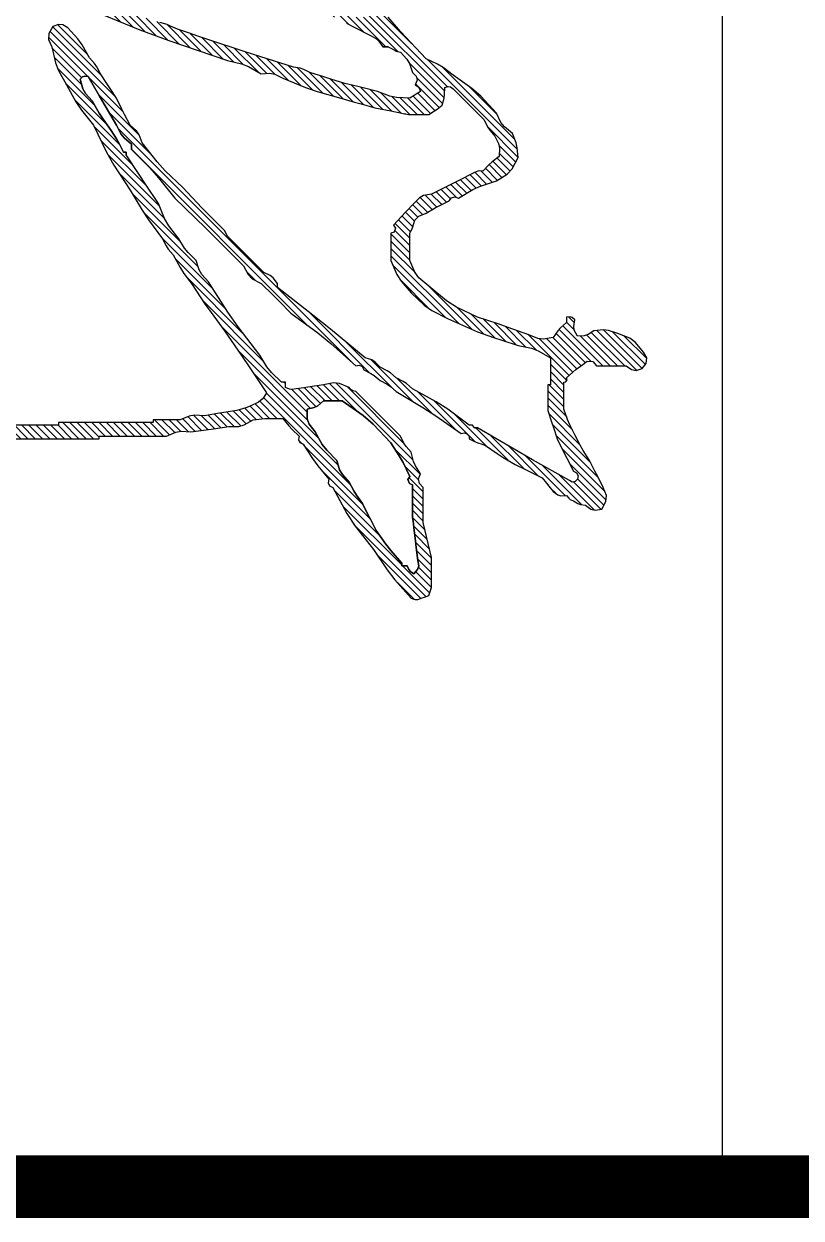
# Model space of a CAD drawing. Extents: x 447413 to 2975780, y -1432727 to 1301644.
# Drawn here: x 2635129 to 2636208, y -541910 to -540253 of the extents above; entities that cross this region are included whole.
import ezdxf

# ---------------------------------------------------------------- set-up
doc = ezdxf.new("R2010")
doc.units = 0
doc.header["$LTSCALE"] = 1000
doc.header["$MEASUREMENT"] = 0
doc.layers.add('图框', color=253, linetype='Continuous')
doc.layers.add('电子签', color=6, linetype='Continuous')

# ---------------------------------------------------------------- blocks, each defined once
blk = doc.blocks.new('A$C74A129B8')
at = {"layer": '电子签'}
h = blk.add_hatch(dxfattribs=at)
h.set_pattern_fill('ANSI31', color=256, scale=3)
h.set_pattern_definition([(45, (-85.976, -19.706), (-3.367596, 3.367596), [])])
h.paths.add_polyline_path([(1023.6, 530.6), (1021.8, 533.2), (1018.1, 537.9), (1011.7, 539.6), (1008.4, 540.1), (1001.8, 540.4), (1001, 543.4), (1001.3, 545.4), (1003.1, 547.9), (1014.6, 559.4), (1020.3, 565.2), (1031.8, 576.7), (1038.3, 579.8), (1041.4, 581.9), (1046.8, 586.7), (1053.6, 590.1), (1057.9, 591), (1065.6, 590.5), (1070.6, 584.1), (1073.4, 581), (1079.3, 575.4), (1078.9, 572.4), (1079.2, 570.7), (1080.6, 567.9), (1088.6, 551.9), (1092.6, 543.9), (1100.6, 527.9), (1101.9, 520.7), (1104, 516.8), (1109.3, 511.7), (1117.1, 503.9), (1121.1, 500.2), (1129.3, 492.9), (1132, 494.7), (1135.8, 493.4), (1136.8, 490.4), (1146.8, 490.4), (1151.8, 490.4), (1161.8, 490.4), (1174.8, 496), (1181.1, 499.9), (1191.9, 509.2), (1203.3, 521.1), (1208.2, 528.2), (1215.6, 542.9), (1220.6, 553.9), (1223.1, 559.4), (1228.1, 570.4), (1233.1, 585.4), (1235.6, 593), (1240.6, 608), (1243.1, 620.5), (1245.5, 626.8), (1251.9, 638), (1261.9, 638), (1266.9, 638), (1276.9, 638), (1276.9, 637), (1276.9, 635.5), (1286.4, 635.5), (1291.1, 635.5), (1300.6, 635.5), (1311.1, 639), (1316.4, 640.7), (1326.9, 644.2), (1338.9, 650.2), (1344.9, 653.2), (1356.9, 659.2), (1358.4, 662.2), (1361.1, 663.5), (1364.4, 663), (1366.5, 660.8), (1366.9, 658.2), (1365.6, 655.5), (1346.4, 621.3), (1336.6, 604.3), (1316.9, 570.4), (1316.9, 567.9), (1314.4, 565.9), (1314.4, 564.9), (1314.4, 562.9), (1299.4, 543), (1292.6, 532.4), (1280.6, 510.4), (1275.9, 504.9), (1273.9, 501.9), (1270.6, 495.4), (1265.9, 489.9), (1263.9, 486.9), (1260.6, 480.4), (1255.9, 475.9), (1254, 472.8), (1251.9, 466.7), (1225.6, 434.4), (1212.6, 418.1), (1186.9, 385.4), (1185.3, 385.4), (1184.6, 385.4), (1183.1, 385.4), (1178.1, 381.4), (1175.9, 378.7), (1173.1, 372.9), (1159.6, 359.4), (1152.8, 352.6), (1139.3, 339.1), (1137.3, 338.1), (1136.3, 337.6), (1134.3, 336.6), (1120.3, 322.6), (1113.3, 315.6), (1094.3, 297.9), (1079, 281.7), (1070.6, 274.1), (1053.1, 260.4), (1045.7, 257.5), (1042.1, 255), (1036.8, 249.1), (1026.8, 244.1), (1021.8, 241.6), (1011.8, 236.6), (1002.7, 230.7), (998.2, 227.7), (989.3, 221.6), (982.9, 218.3), (979.8, 216.3), (974.3, 211.6), (962.5, 204.8), (956.9, 200.7), (946.8, 191.6), (943.9, 186.9), (943.5, 183), (945.5, 177.8), (952, 174), (957.4, 173.6), (964.3, 176.6), (979, 180), (986.3, 182.8), (999.3, 190.3), (1015.1, 199), (1022.8, 204.1), (1036.8, 215.4), (1061.6, 227.4), (1073.7, 234.2), (1096.8, 249.1), (1115.4, 260.3), (1124.4, 266.3), (1141.8, 279.1), (1148.3, 282.4), (1151.4, 284.4), (1156.8, 289.1), (1168.3, 295.3), (1173.9, 298.8), (1184.3, 306.6), (1201.7, 318.1), (1210.2, 324.1), (1226.9, 336.6), (1249.8, 352.2), (1261.3, 360), (1284.4, 375.4), (1288.3, 373), (1290.2, 371.4), (1293.1, 367.9), (1296.7, 360.1), (1298.3, 356.1), (1300.6, 347.9), (1302.6, 335.9), (1303.6, 329.9), (1305.6, 317.9), (1305.1, 308.8), (1305.9, 303.8), (1309.4, 295.4), (1309.4, 285.4), (1309.4, 280.4), (1309.4, 270.4), (1310.4, 270.4), (1311.9, 270.4), (1311.9, 235.4), (1311.9, 217.9), (1311.9, 182.8), (1312.9, 182.8), (1314.4, 182.8), (1314.4, 166.8), (1314.4, 158.8), (1314.4, 142.8), (1313.4, 142.8), (1311.9, 142.8), (1311.9, 67.8), (1311.9, 15.3), (1315.5, 10.4), (1316.2, 6.1), (1314.4, 0.3), (1318.5, 0), (1320.9, 0.6), (1324.4, 2.8), (1324.4, 65.3), (1324.4, 122.8), (1325.4, 122.8), (1326.9, 122.8), (1326.9, 161.8), (1326.9, 181.3), (1326.9, 220.4), (1325.9, 220.4), (1324.4, 220.4), (1324.4, 245.4), (1324.4, 257.9), (1324.4, 282.9), (1320.8, 291.3), (1320, 296.3), (1320.6, 305.4), (1318.6, 319.4), (1317.6, 326.4), (1315.6, 340.4), (1315.5, 349.7), (1314.1, 354.8), (1309.4, 362.9), (1308.2, 373.8), (1308, 379.4), (1308.1, 390.4), (1314.9, 396.1), (1318.2, 399.1), (1324.4, 405.4), (1327.7, 404.8), (1330.4, 406.2), (1331.9, 409.2), (1345.3, 418), (1351.9, 422.8), (1364.4, 432.9), (1367.7, 432.3), (1370.4, 433.7), (1371.9, 436.7), (1396.1, 449.6), (1407.8, 457.2), (1429.4, 474.2), (1448.2, 487.1), (1457.3, 494.1), (1474.4, 509.2), (1475.3, 511.6), (1475.6, 512.9), (1475.7, 515.4), (1474.2, 519.4), (1473.4, 521.4), (1471.9, 525.4), (1464.4, 527.9), (1453.4, 527.9), (1447.9, 527.9), (1436.9, 527.9), (1423.9, 524.9), (1417.4, 523.4), (1404.4, 520.4), (1391.4, 520.4), (1384.9, 520.4), (1371.9, 520.4), (1368.3, 516.8), (1364.1, 516), (1359.4, 517.9), (1352, 513.3), (1347.8, 511.4), (1339.4, 509.2), (1334, 504.4), (1330.9, 502.3), (1324.4, 499.2), (1307.9, 482.7), (1299.6, 474.4), (1283.1, 457.9), (1282.4, 455.1), (1281.6, 453.6), (1279.4, 451.7), (1275.7, 442.8), (1275.1, 437.3), (1276.9, 427.9), (1279.1, 413.6), (1279.9, 410), (1280.6, 402.9), (1281.4, 398.9), (1281.1, 396.5), (1279.4, 392.9), (1277.4, 392.9), (1276.4, 392.9), (1274.4, 392.9), (1274.4, 391.4), (1274.4, 390.6), (1274.4, 389.1), (1265.5, 379.9), (1260.4, 375.7), (1249.4, 369.1), (1223.2, 349), (1209.7, 339.4), (1181.8, 321.6), (1175, 315.5), (1170.6, 313), (1161.8, 310.4), (1154.7, 302.9), (1150.6, 299.6), (1141.8, 294.1), (1130, 285), (1123.2, 281.1), (1109.3, 275.4), (1091.3, 263.4), (1082.3, 257.4), (1064.3, 245.4), (1061.8, 245.4), (1061.8, 242.9), (1053.6, 238.9), (1049.5, 236.6), (1041.8, 231.6), (1031.1, 224.1), (1025.6, 220.6), (1014.3, 214.1), (1007.5, 207.9), (1003.1, 205.5), (994.3, 202.9), (992.1, 205.2), (991.4, 207.2), (991.8, 210.4), (1009.8, 220.8), (1018.8, 226.1), (1036.8, 236.6), (1044.7, 240.7), (1048.5, 243.6), (1054.3, 250.4), (1056.8, 250.4), (1059.3, 250.4), (1076.3, 267.4), (1085.4, 275.5), (1104.3, 290.4), (1131.6, 318.9), (1143.3, 330.6), (1166.8, 354.1), (1175, 358.3), (1178.9, 362.2), (1183.1, 370.4), (1194.1, 381.4), (1199.6, 386.9), (1210.6, 397.9), (1229, 422.8), (1238.8, 434.8), (1259.4, 457.9), (1258.8, 461.2), (1260.1, 463.9), (1263.1, 465.4), (1266.4, 471.9), (1268.4, 474.9), (1273.1, 480.4), (1276.4, 486.9), (1278.4, 489.9), (1283.1, 495.4), (1297.9, 519.9), (1305.6, 531.9), (1321.9, 555.4), (1321.5, 558.6), (1322.2, 560.6), (1324.4, 562.9), (1325.4, 562.9), (1326.9, 562.9), (1329.4, 567.9), (1330.9, 571.9), (1331.6, 573.9), (1333.1, 577.9), (1340.6, 588.6), (1344.1, 594.2), (1350.6, 605.5), (1355.6, 615.5), (1358.1, 620.5), (1363.1, 630.5), (1368.1, 634.5), (1370.6, 636.5), (1375.6, 640.5), (1378.7, 644.7), (1379.6, 647.7), (1379.4, 653), (1381.9, 654.9), (1383.1, 656.3), (1384.4, 659.2), (1386.8, 663.3), (1387.6, 665.8), (1388.2, 670.5), (1392, 675.3), (1393, 679.4), (1391.9, 685.5), (1384.9, 689.4), (1379.3, 689.8), (1371.9, 686.7), (1361.9, 681.7), (1356.9, 679.2), (1346.9, 674.2), (1337.7, 668.3), (1332.9, 665.5), (1323.1, 660.5), (1313.9, 655.9), (1309.1, 653.9), (1299.4, 650.5), (1289.4, 650.5), (1284.4, 650.5), (1274.4, 650.5), (1274.3, 652.3), (1272.3, 653.6), (1270.6, 653), (1265.2, 658.6), (1262.7, 661.6), (1258.1, 668), (1255, 671.9), (1255.5, 677.2), (1259.4, 680.5), (1259.4, 691.5), (1259.4, 697), (1259.4, 708), (1262.9, 712.9), (1263.7, 717.2), (1261.9, 723), (1257.2, 726.7), (1252.1, 727.1), (1246.9, 724.2), (1237.8, 716.7), (1233.9, 711.4), (1229.4, 700.5), (1226.8, 691.8), (1226.2, 687), (1226.9, 678), (1230.5, 672.8), (1231.7, 669.3), (1231.9, 663), (1226.5, 660.1), (1222.9, 659.5), (1216.9, 660.5), (1214.7, 658.2), (1214, 656.1), (1214.4, 653), (1216.4, 653), (1217.4, 653), (1219.4, 653), (1224.3, 647.4), (1227.1, 644.9), (1233.1, 640.5), (1234.6, 631.5), (1234, 626.4), (1230.6, 618), (1224, 599), (1220.7, 589.5), (1214.4, 570.4), (1205.1, 551.2), (1199.2, 541.9), (1185.6, 525.4), (1178, 516.4), (1172.7, 512.5), (1161.8, 507.9), (1151.8, 507.9), (1146.8, 507.9), (1136.8, 507.9), (1134.8, 508.9), (1133.8, 509.4), (1131.8, 510.4), (1124.7, 512.6), (1121, 516.1), (1118.1, 522.9), (1113.3, 531.3), (1111.1, 535.6), (1106.8, 544.2), (1104, 546.5), (1103.1, 549.5), (1104.3, 552.9), (1096.4, 566.2), (1093.1, 573.3), (1088.1, 588), (1082.2, 598), (1077.2, 602.7), (1066.8, 608), (1057.6, 607.2), (1053, 606.2), (1044.3, 603), (1038.4, 595.4), (1034.2, 592.1), (1025.6, 588), (1010, 573.5), (1002.8, 565.3), (990.6, 547.9), (983.3, 538.8), (980.2, 533.6), (975.5, 522.9), (950.1, 499.3), (936.8, 488), (909.3, 466.7), (898.3, 455.7), (892.8, 450.2), (881.8, 439.2), (879.8, 438.2), (878.8, 437.7), (876.8, 436.7), (857.8, 417.7), (848.3, 408.2), (829.3, 389.1), (827.7, 387.8), (826.3, 387.4), (824.3, 387.9), (822.1, 385.6), (821.4, 383.5), (821.8, 380.4), (819.5, 378.2), (817.4, 377.5), (814.3, 377.9), (813.8, 385.9), (814.3, 390.2), (816.8, 397.9), (820, 417.9), (823.7, 428.1), (834.3, 445.4), (836.8, 450.4), (842.2, 463.3), (846.5, 469.6), (856.8, 479.2), (861.6, 484.9), (864.9, 487.4), (871.8, 490.4), (873.7, 497.3), (874.5, 500.8), (875.5, 507.9), (873.9, 509.2), (873.5, 511), (874.3, 512.9), (869.2, 513.5), (866.2, 512.9), (861.8, 510.4), (859.3, 507.9), (852.5, 500.1), (849.3, 496.1), (843, 487.9), (840, 486.4), (838.7, 483.7), (839.3, 480.4), (837.5, 479.1), (836.4, 478.5), (834.3, 472.9), (831.8, 472.9), (831.6, 466.2), (829.6, 462), (824.3, 457.9), (821.8, 455.4), (822.5, 453.5), (822.1, 451.7), (820.5, 450.4), (812.1, 432), (808.5, 422.4), (803, 402.9), (799.7, 395), (798.2, 391), (795.5, 382.9), (792.5, 370.9), (791, 364.9), (788, 352.9), (788.3, 350.7), (787.4, 349), (785.5, 347.9), (762, 324.4), (750.2, 312.6), (726.7, 289.1), (712.7, 276.1), (705.7, 269.6), (691.7, 256.6), (678.2, 243.1), (671.5, 236.4), (658, 222.9), (657.2, 220.1), (655.5, 217.9), (653, 215.3), (653.6, 210.9), (656.7, 209.1), (659.1, 204.5), (662.8, 202.4), (668, 202.9), (672.8, 207), (674.9, 209.7), (678, 215.4), (681, 216.9), (682.3, 219.6), (681.7, 222.9), (684, 225), (686.1, 225.7), (689.2, 225.4), (693.7, 234), (696.6, 238.1), (703, 245.4), (722, 264.4), (731.5, 273.9), (750.5, 292.9), (751.9, 294.4), (752.2, 295.9), (751.7, 297.9), (761.7, 303.9), (766.7, 306.9), (776.7, 312.9), (779.4, 309.8), (779.8, 306.5), (778, 302.9), (776, 292.9), (775, 287.9), (773, 277.9), (767.8, 247.8), (765, 232.8), (759.2, 202.9), (759.2, 190.8), (759.2, 184.8), (759.2, 172.8), (761.2, 168.8), (762.2, 166.8), (764.2, 162.8), (766.8, 160.7), (768.5, 159.8), (771.7, 159.1), (778.4, 159.8), (781.7, 160.6), (788, 162.8), (798.1, 171.7), (802.8, 176.8), (810.5, 187.8), (813.5, 189.4), (814.8, 192), (814.3, 195.3), (817.6, 197.9), (819.2, 199.5), (821.8, 202.9), (821.8, 207.9), (838.5, 236.4), (842.5, 244.4), (850.5, 260.4), (851.6, 267), (853.3, 270.6), (858, 275.4), (873.8, 310.5), (881.8, 328), (898, 362.9), (903, 372.9), (905.5, 377.9), (910.5, 387.9), (912.6, 396.6), (914.9, 401), (920.5, 407.9), (925.5, 417.9), (928, 422.9), (933, 432.9), (934, 433.9), (934.5, 434.4), (935.5, 435.4), (942.5, 449.4), (946, 456.4), (953, 470.4), (956.3, 476.3), (958.8, 479), (964.3, 482.9), (964.3, 487.9), (967.1, 493.4), (968.2, 495.3), (969.3, 499.2), (975.8, 505.1), (979.8, 507.5), (988, 510.4), (991.3, 513.7), (995, 514.6), (999.3, 512.9), (1001.3, 515.5), (1002.6, 516.6), (1005.6, 517.9), (1008, 513.9), (1009.3, 511.9), (1011.8, 507.9), (1011.1, 495.7), (1009.8, 489.4), (1005.6, 477.9), (1002.6, 465.9), (1001.1, 459.9), (998.1, 447.9), (994.1, 434.9), (992.1, 428.4), (988, 415.4), (985.2, 409.8), (984.1, 406.6), (983, 400.4), (973.2, 369.3), (968.2, 353.8), (958, 322.9), (954, 310.9), (952, 304.9), (948, 292.9), (945, 286.6), (943.7, 283.3), (941.8, 276.6), (934.4, 253.3), (929.6, 241.9), (918, 220.4), (913.7, 224.2), (911.9, 227.2), (910.5, 232.9), (908.1, 239.9), (906.8, 243.4), (904.3, 250.4), (904.3, 262.9), (904.3, 272.9), (900.8, 280.1), (900.2, 285), (901.8, 292.9), (898.6, 295.5), (895.8, 296.2), (891.8, 295.4), (891.8, 281.4), (891.8, 274.4), (891.8, 260.4), (892.8, 260.4), (894.3, 260.4), (894.3, 257.9), (894.3, 237.9), (897.7, 227.1), (899.7, 221.9), (904.3, 211.6), (908.5, 208.4), (910.5, 206.6), (914.3, 202.9), (919.4, 203.3), (921.9, 203.8), (926.8, 205.4), (948.5, 258.2), (958.5, 285), (976.8, 339.1), (979.9, 352.2), (982.5, 358.8), (989.3, 370.4), (988.7, 378.5), (989.6, 383), (993.1, 390.4), (1001.9, 411.4), (1005.6, 422.2), (1011.8, 444.2), (1015.3, 456.7), (1017, 462.9), (1020.6, 475.4), (1022.6, 485.4), (1023.6, 490.4), (1025.6, 500.4), (1026.1, 502.9), (1026.3, 504.2), (1026.8, 506.7), (1026.8, 514.2), (1026.8, 517.9), (1026.8, 525.4)])
h.paths.add_polyline_path([(936.8, 467.9), (936.8, 463.9), (936.8, 461.9), (936.8, 457.9), (929.3, 448.7), (925.9, 443.5), (920.5, 432.9), (915.5, 422.9), (913, 417.9), (908, 407.9), (900.6, 395.9), (897.3, 389.6), (891.8, 376.6), (889.3, 372.6), (886.5, 370.8), (881.8, 370.4), (881.8, 363.4), (881.8, 359.9), (881.8, 352.9), (878.8, 351.2), (877.6, 348.7), (878, 345.4), (872, 333.4), (869, 327.4), (863, 315.4), (857.5, 301.2), (854.5, 294.2), (848, 280.4), (844.5, 277.6), (843.1, 274.8), (843, 270.4), (833.5, 251.4), (828.8, 241.9), (814.3, 215.4), (804.5, 199.7), (798.2, 192.4), (784.2, 180.3), (781.2, 178.8), (779.7, 178.1), (776.7, 176.6), (774.3, 182.6), (774, 186.5), (775.5, 192.8), (777.5, 207.8), (778.5, 215.3), (780.5, 230.4), (783.5, 248.4), (785, 257.4), (788, 275.4), (790.6, 294.6), (792.6, 304.2), (798, 322.9), (799.5, 332.3), (801.1, 337), (805.5, 345.4), (808.3, 347.6), (809.5, 349.4), (810.5, 352.9), (820, 362.4), (824.8, 367.1), (834.3, 376.6), (836.3, 377.6), (837.3, 378.1), (839.3, 379.1), (849.8, 389.6), (855, 394.9), (865.5, 405.4), (878, 420.8), (885.6, 427.8), (901.8, 439.2), (911.3, 448.7), (916, 453.4), (925.5, 462.9), (927.1, 464.2), (927.6, 466), (926.8, 467.9)], flags=16)
h.paths.add_polyline_path([(1291.9, 445.4), (1305.4, 464.9), (1313.3, 474.1), (1330.6, 490.4), (1342.7, 498.2), (1349, 501.7), (1361.9, 507.9), (1364.5, 506.2), (1368.3, 507.5), (1369.4, 510.4), (1381.4, 510.4), (1387.4, 510.4), (1399.4, 510.4), (1403.4, 510.9), (1405.4, 511.2), (1409.4, 511.7), (1421.4, 513.2), (1427.4, 513.9), (1439.4, 515.4), (1444.6, 516.1), (1448, 515.1), (1451.9, 511.7), (1449.8, 508.4), (1448, 506.9), (1444.4, 505.4), (1444.4, 500.4), (1441.9, 500.4), (1430.4, 490.4), (1424.3, 485.6), (1411.9, 476.7), (1401.9, 471.7), (1396.9, 469.2), (1386.9, 464.2), (1379.2, 458.7), (1375.2, 456.2), (1366.9, 451.7), (1360.1, 445.5), (1355.7, 443), (1346.9, 440.4), (1337.5, 431.1), (1332.1, 426.9), (1320.6, 420.4), (1313.5, 414.8), (1308.4, 413), (1299.4, 412.9), (1298.1, 419.5), (1296.4, 422.9), (1291.9, 427.9)], flags=16)
for p, q in [((1246.9, 724.2), (1237.8, 716.7)), ((1252.1, 727.1), (1246.9, 724.2)), ((1257.2, 726.7), (1252.1, 727.1)), ((1261.9, 723), (1257.2, 726.7)), ((1263.7, 717.2), (1261.9, 723)), ((1233.9, 711.4), (1229.4, 700.5)), ((1237.8, 716.7), (1233.9, 711.4)), ((1259.4, 708), (1262.9, 712.9)), ((1259.4, 697), (1259.4, 708)), ((1262.9, 712.9), (1263.7, 717.2)), ((1229.4, 700.5), (1226.8, 691.8)), ((1259.4, 691.5), (1259.4, 697)), ((1226.8, 691.8), (1226.2, 687)), ((1226.2, 687), (1226.9, 678)), ((1259.4, 680.5), (1259.4, 691.5)), ((1371.9, 686.7), (1361.9, 681.7)), ((1379.3, 689.8), (1371.9, 686.7)), ((1384.9, 689.4), (1379.3, 689.8)), ((1391.9, 685.5), (1384.9, 689.4)), ((1393, 679.4), (1391.9, 685.5)), ((1226.9, 678), (1230.5, 672.8)), ((1255, 671.9), (1255.5, 677.2)), ((1255.5, 677.2), (1259.4, 680.5)), ((1346.9, 674.2), (1337.7, 668.3)), ((1356.9, 679.2), (1346.9, 674.2)), ((1361.9, 681.7), (1356.9, 679.2)), ((1388.2, 670.5), (1392, 675.3)), ((1392, 675.3), (1393, 679.4)), ((1230.5, 672.8), (1231.7, 669.3)), ((1231.7, 669.3), (1231.9, 663)), ((1258.1, 668), (1255, 671.9)), ((1262.7, 661.6), (1258.1, 668)), ((1332.9, 665.5), (1323.1, 660.5)), ((1337.7, 668.3), (1332.9, 665.5)), ((1358.4, 662.2), (1361.1, 663.5)), ((1361.1, 663.5), (1364.4, 663)), ((1384.4, 659.2), (1386.8, 663.3)), ((1386.8, 663.3), (1387.6, 665.8)), ((1387.6, 665.8), (1388.2, 670.5)), ((1214.7, 658.2), (1214, 656.1)), ((1214, 656.1), (1214.4, 653)), ((1214.4, 653), (1216.4, 653)), ((1216.9, 660.5), (1214.7, 658.2)), ((1216.4, 653), (1217.4, 653)), ((1222.9, 659.5), (1216.9, 660.5)), ((1217.4, 653), (1219.4, 653)), ((1219.4, 653), (1224.3, 647.4)), ((1226.5, 660.1), (1222.9, 659.5)), ((1231.9, 663), (1226.5, 660.1)), ((1265.2, 658.6), (1262.7, 661.6)), ((1270.6, 653), (1265.2, 658.6)), ((1272.3, 653.6), (1270.6, 653)), ((1274.3, 652.3), (1272.3, 653.6)), ((1274.4, 650.5), (1274.3, 652.3)), ((1309.1, 653.9), (1299.4, 650.5)), ((1313.9, 655.9), (1309.1, 653.9)), ((1323.1, 660.5), (1313.9, 655.9)), ((1338.9, 650.2), (1344.9, 653.2)), ((1344.9, 653.2), (1356.9, 659.2)), ((1365.6, 655.5), (1346.4, 621.3)), ((1356.9, 659.2), (1358.4, 662.2)), ((1364.4, 663), (1366.5, 660.8)), ((1366.9, 658.2), (1365.6, 655.5)), ((1366.5, 660.8), (1366.9, 658.2)), ((1379.4, 653), (1381.9, 654.9)), ((1379.6, 647.7), (1379.4, 653)), ((1381.9, 654.9), (1383.1, 656.3)), ((1383.1, 656.3), (1384.4, 659.2)), ((1224.3, 647.4), (1227.1, 644.9)), ((1227.1, 644.9), (1233.1, 640.5)), ((1284.4, 650.5), (1274.4, 650.5)), ((1289.4, 650.5), (1284.4, 650.5)), ((1299.4, 650.5), (1289.4, 650.5)), ((1316.4, 640.7), (1326.9, 644.2)), ((1326.9, 644.2), (1338.9, 650.2)), ((1375.6, 640.5), (1378.7, 644.7)), ((1378.7, 644.7), (1379.6, 647.7)), ((1233.1, 640.5), (1234.6, 631.5)), ((1234.6, 631.5), (1234, 626.4)), ((1245.5, 626.8), (1251.9, 638)), ((1251.9, 638), (1261.9, 638)), ((1261.9, 638), (1266.9, 638)), ((1266.9, 638), (1276.9, 638)), ((1276.9, 638), (1276.9, 637)), ((1276.9, 637), (1276.9, 636.5)), ((1276.9, 636.5), (1276.9, 635.5)), ((1276.9, 635.5), (1286.4, 635.5)), ((1286.4, 635.5), (1291.1, 635.5)), ((1291.1, 635.5), (1300.6, 635.5)), ((1300.6, 635.5), (1311.1, 639)), ((1311.1, 639), (1316.4, 640.7)), ((1358.1, 620.5), (1363.1, 630.5)), ((1363.1, 630.5), (1368.1, 634.5)), ((1368.1, 634.5), (1370.6, 636.5)), ((1370.6, 636.5), (1375.6, 640.5)), ((1234, 626.4), (1230.6, 618)), ((1240.6, 608), (1243.1, 620.5)), ((1243.1, 620.5), (1245.5, 626.8)), ((1346.4, 621.3), (1336.6, 604.3)), ((1355.6, 615.5), (1358.1, 620.5)), ((1066.8, 608), (1057.6, 607.2)), ((1077.2, 602.7), (1066.8, 608)), ((1230.6, 618), (1224, 599)), ((1235.6, 593), (1240.6, 608)), ((1350.6, 605.5), (1355.6, 615.5)), ((1044.3, 603), (1038.4, 595.4)), ((1053, 606.2), (1044.3, 603)), ((1057.6, 607.2), (1053, 606.2)), ((1082.2, 598), (1077.2, 602.7)), ((1088.1, 588), (1082.2, 598)), ((1224, 599), (1220.7, 589.5)), ((1336.6, 604.3), (1316.9, 570.4)), ((1344.1, 594.2), (1350.6, 605.5)), ((1025.6, 588), (1010, 573.5)), ((1034.2, 592.1), (1025.6, 588)), ((1038.4, 595.4), (1034.2, 592.1)), ((1041.4, 581.9), (1046.8, 586.7)), ((1046.8, 586.7), (1053.6, 590.1)), ((1053.6, 590.1), (1057.9, 591)), ((1057.9, 591), (1065.6, 590.5)), ((1065.6, 590.5), (1070.6, 584.1)), ((1093.1, 573.3), (1088.1, 588)), ((1220.7, 589.5), (1214.4, 570.4)), ((1233.1, 585.4), (1235.6, 593)), ((1333.1, 577.9), (1340.6, 588.6)), ((1340.6, 588.6), (1344.1, 594.2)), ((1020.3, 565.2), (1031.8, 576.7)), ((1031.8, 576.7), (1038.3, 579.8)), ((1038.3, 579.8), (1041.4, 581.9)), ((1070.6, 584.1), (1073.4, 581)), ((1073.4, 581), (1079.3, 575.4)), ((1079.3, 575.4), (1078.9, 572.4)), ((1228.1, 570.4), (1233.1, 585.4)), ((1331.6, 573.9), (1333.1, 577.9)), ((1002.8, 565.3), (990.6, 547.9)), ((1010, 573.5), (1002.8, 565.3)), ((1014.6, 559.4), (1020.3, 565.2)), ((1078.9, 572.4), (1079.2, 570.7)), ((1079.2, 570.7), (1080.6, 567.9)), ((1080.6, 567.9), (1088.6, 551.9)), ((1096.4, 566.2), (1093.1, 573.3)), ((1104.3, 552.9), (1096.4, 566.2)), ((1214.4, 570.4), (1205.1, 551.2)), ((1223.1, 559.4), (1228.1, 570.4)), ((1316.9, 567.9), (1314.4, 565.9)), ((1314.4, 565.9), (1314.4, 564.9)), ((1314.4, 564.9), (1314.4, 562.9)), ((1316.9, 570.4), (1316.9, 567.9)), ((1316.9, 567.9), (1316.9, 570.4)), ((1316.9, 570.4), (1316.9, 567.9)), ((1326.9, 562.9), (1329.4, 567.9)), ((1329.4, 567.9), (1330.9, 571.9)), ((1330.9, 571.9), (1331.6, 573.9)), ((1003.1, 547.9), (1014.6, 559.4)), ((1103.1, 549.5), (1104.3, 552.9)), ((1215.6, 542.9), (1220.6, 553.9)), ((1220.6, 553.9), (1223.1, 559.4)), ((1314.4, 562.9), (1299.4, 543)), ((1305.6, 531.9), (1321.9, 555.4)), ((1321.5, 558.6), (1322.2, 560.6)), ((1321.9, 555.4), (1321.5, 558.6)), ((1322.2, 560.6), (1324.4, 562.9)), ((1324.4, 562.9), (1325.4, 562.9)), ((1325.4, 562.9), (1325.9, 562.9)), ((1325.9, 562.9), (1326.9, 562.9)), ((990.6, 547.9), (983.3, 538.8)), ((1001, 543.4), (1001.3, 545.4)), ((1001.8, 540.4), (1001, 543.4)), ((1001.3, 545.4), (1003.1, 547.9)), ((1088.6, 551.9), (1092.6, 543.9)), ((1092.6, 543.9), (1100.6, 527.9)), ((1104, 546.5), (1103.1, 549.5)), ((1106.8, 544.2), (1104, 546.5)), ((1111.1, 535.6), (1106.8, 544.2)), ((1199.2, 541.9), (1185.6, 525.4)), ((1205.1, 551.2), (1199.2, 541.9)), ((1208.2, 528.2), (1215.6, 542.9)), ((1299.4, 543), (1292.6, 532.4)), ((980.2, 533.6), (975.5, 522.9)), ((983.3, 538.8), (980.2, 533.6)), ((1008.4, 540.1), (1001.8, 540.4)), ((1011.7, 539.6), (1008.4, 540.1)), ((1018.1, 537.9), (1011.7, 539.6)), ((1021.8, 533.2), (1018.1, 537.9)), ((1023.6, 530.6), (1021.8, 533.2)), ((1026.8, 525.4), (1023.6, 530.6)), ((1113.3, 531.3), (1111.1, 535.6)), ((1118.1, 522.9), (1113.3, 531.3)), ((1292.6, 532.4), (1280.6, 510.4)), ((1297.9, 519.9), (1305.6, 531.9)), ((975.5, 522.9), (950.1, 499.3)), ((1026.8, 517.9), (1026.8, 525.4)), ((1100.6, 527.9), (1101.9, 520.7)), ((1101.9, 520.7), (1104, 516.8)), ((1121, 516.1), (1118.1, 522.9)), ((1185.6, 525.4), (1178, 516.4)), ((1191.9, 509.2), (1203.3, 521.1)), ((1203.3, 521.1), (1208.2, 528.2)), ((1283.1, 495.4), (1297.9, 519.9)), ((1371.9, 520.4), (1368.3, 516.8)), ((1384.9, 520.4), (1371.9, 520.4)), ((1391.4, 520.4), (1384.9, 520.4)), ((1404.4, 520.4), (1391.4, 520.4)), ((1417.4, 523.4), (1404.4, 520.4)), ((1423.9, 524.9), (1417.4, 523.4)), ((1436.9, 527.9), (1423.9, 524.9)), ((1447.9, 527.9), (1436.9, 527.9)), ((1453.4, 527.9), (1447.9, 527.9)), ((1464.4, 527.9), (1453.4, 527.9)), ((1471.9, 525.4), (1464.4, 527.9)), ((1473.4, 521.4), (1471.9, 525.4)), ((1474.2, 519.4), (1473.4, 521.4)), ((1475.7, 515.4), (1474.2, 519.4)), ((979.8, 507.5), (988, 510.4)), ((988, 510.4), (991.3, 513.7)), ((991.3, 513.7), (995, 514.6)), ((995, 514.6), (999.3, 512.9)), ((999.3, 512.9), (1001.3, 515.5)), ((1001.3, 515.5), (1002.6, 516.6)), ((1002.6, 516.6), (1005.6, 517.9)), ((1005.6, 517.9), (1008, 513.9)), ((1008, 513.9), (1009.3, 511.9)), ((1009.3, 511.9), (1011.8, 507.9)), ((1026.8, 514.2), (1026.8, 517.9)), ((1026.8, 506.7), (1026.8, 514.2)), ((1104, 516.8), (1109.3, 511.7)), ((1109.3, 511.7), (1117.1, 503.9)), ((1124.7, 512.6), (1121, 516.1)), ((1131.8, 510.4), (1124.7, 512.6)), ((1133.8, 509.4), (1131.8, 510.4)), ((1134.8, 508.9), (1133.8, 509.4)), ((1136.8, 507.9), (1134.8, 508.9)), ((1172.7, 512.5), (1161.8, 507.9)), ((1178, 516.4), (1172.7, 512.5)), ((1181.1, 499.9), (1191.9, 509.2)), ((1280.6, 510.4), (1275.9, 504.9)), ((1339.4, 509.2), (1334, 504.4)), ((1347.8, 511.4), (1339.4, 509.2)), ((1352, 513.3), (1347.8, 511.4)), ((1359.4, 517.9), (1352, 513.3)), ((1364.1, 516), (1359.4, 517.9)), ((1368.3, 516.8), (1364.1, 516)), ((1368.3, 507.5), (1369.4, 510.4)), ((1369.4, 510.4), (1368.3, 507.5)), ((1369.4, 510.4), (1381.4, 510.4)), ((1381.4, 510.4), (1369.4, 510.4)), ((1381.4, 510.4), (1387.4, 510.4)), ((1387.4, 510.4), (1381.4, 510.4)), ((1387.4, 510.4), (1399.4, 510.4)), ((1399.4, 510.4), (1387.4, 510.4)), ((1399.4, 510.4), (1403.4, 510.9)), ((1403.4, 510.9), (1399.4, 510.4)), ((1403.4, 510.9), (1405.4, 511.2)), ((1405.4, 511.2), (1403.4, 510.9)), ((1405.4, 511.2), (1409.4, 511.7)), ((1409.4, 511.7), (1405.4, 511.2)), ((1409.4, 511.7), (1421.4, 513.2)), ((1421.4, 513.2), (1409.4, 511.7)), ((1421.4, 513.2), (1427.4, 513.9)), ((1427.4, 513.9), (1421.4, 513.2)), ((1427.4, 513.9), (1439.4, 515.4)), ((1439.4, 515.4), (1427.4, 513.9)), ((1439.4, 515.4), (1444.6, 516.1)), ((1444.6, 516.1), (1439.4, 515.4)), ((1444.6, 516.1), (1448, 515.1)), ((1448, 515.1), (1444.6, 516.1)), ((1448, 515.1), (1451.9, 511.7)), ((1451.9, 511.7), (1448, 515.1)), ((1449.8, 508.4), (1448, 506.9)), ((1448, 506.9), (1449.8, 508.4)), ((1451.9, 511.7), (1449.8, 508.4)), ((1449.8, 508.4), (1451.9, 511.7)), ((1457.3, 494.1), (1474.4, 509.2)), ((1474.4, 509.2), (1475.3, 511.6)), ((1475.3, 511.6), (1475.6, 512.9)), ((1475.6, 512.9), (1475.7, 515.4)), ((950.1, 499.3), (936.8, 488)), ((968.2, 495.3), (969.3, 499.2)), ((969.3, 499.2), (975.8, 505.1)), ((975.8, 505.1), (979.8, 507.5)), ((1011.8, 507.9), (1011.1, 495.7)), ((1023.6, 490.4), (1025.6, 500.4)), ((1025.6, 500.4), (1026.1, 502.9)), ((1026.1, 502.9), (1026.3, 504.2)), ((1026.3, 504.2), (1026.8, 506.7)), ((1117.1, 503.9), (1121.1, 500.2)), ((1121.1, 500.2), (1129.3, 492.9)), ((1146.8, 507.9), (1136.8, 507.9)), ((1151.8, 507.9), (1146.8, 507.9)), ((1161.8, 507.9), (1151.8, 507.9)), ((1174.8, 496), (1181.1, 499.9)), ((1273.9, 501.9), (1270.6, 495.4)), ((1275.9, 504.9), (1273.9, 501.9)), ((1324.4, 499.2), (1307.9, 482.7)), ((1330.9, 502.3), (1324.4, 499.2)), ((1330.6, 490.4), (1342.7, 498.2)), ((1342.7, 498.2), (1330.6, 490.4)), ((1334, 504.4), (1330.9, 502.3)), ((1342.7, 498.2), (1349, 501.7)), ((1349, 501.7), (1342.7, 498.2)), ((1349, 501.7), (1361.9, 507.9)), ((1361.9, 507.9), (1349, 501.7)), ((1361.9, 507.9), (1364.5, 506.2)), ((1364.5, 506.2), (1361.9, 507.9)), ((1364.5, 506.2), (1368.3, 507.5)), ((1368.3, 507.5), (1364.5, 506.2)), ((1441.9, 500.4), (1430.4, 490.4)), ((1430.4, 490.4), (1441.9, 500.4)), ((1441.9, 500.4), (1444.4, 500.4)), ((1444.4, 500.4), (1441.9, 500.4)), ((1441.9, 500.4), (1444.4, 500.4)), ((1448, 506.9), (1444.4, 505.4)), ((1444.4, 505.4), (1448, 506.9)), ((1444.4, 505.4), (1444.4, 500.4)), ((1444.4, 500.4), (1444.4, 505.4)), ((1444.4, 505.4), (1444.4, 500.4)), ((1444.4, 500.4), (1444.4, 505.4)), ((1444.4, 505.4), (1444.4, 500.4)), ((1444.4, 500.4), (1444.4, 505.4)), ((964.3, 487.9), (967.1, 493.4)), ((964.3, 482.9), (964.3, 487.9)), ((964.3, 487.9), (964.3, 482.9)), ((964.3, 482.9), (964.3, 487.9)), ((967.1, 493.4), (968.2, 495.3)), ((1009.8, 489.4), (1005.6, 477.9)), ((1011.1, 495.7), (1009.8, 489.4)), ((1022.6, 485.4), (1023.6, 490.4)), ((1129.3, 492.9), (1132, 494.7)), ((1132, 494.7), (1135.8, 493.4)), ((1135.8, 493.4), (1136.8, 490.4)), ((1136.8, 490.4), (1146.8, 490.4)), ((1146.8, 490.4), (1151.8, 490.4)), ((1151.8, 490.4), (1161.8, 490.4)), ((1161.8, 490.4), (1174.8, 496)), ((1263.9, 486.9), (1260.6, 480.4)), ((1265.9, 489.9), (1263.9, 486.9)), ((1270.6, 495.4), (1265.9, 489.9)), ((1273.1, 480.4), (1276.4, 486.9)), ((1276.4, 486.9), (1278.4, 489.9)), ((1278.4, 489.9), (1283.1, 495.4)), ((1313.3, 474.1), (1330.6, 490.4)), ((1330.6, 490.4), (1313.3, 474.1)), ((1430.4, 490.4), (1424.3, 485.6)), ((1424.3, 485.6), (1430.4, 490.4)), ((1429.4, 474.2), (1448.2, 487.1)), ((1448.2, 487.1), (1457.3, 494.1)), ((953, 470.4), (956.3, 476.3)), ((956.3, 476.3), (958.8, 479)), ((958.8, 479), (964.3, 482.9)), ((1005.6, 477.9), (1002.6, 465.9)), ((1017, 462.9), (1020.6, 475.4)), ((1020.6, 475.4), (1022.6, 485.4)), ((1255.9, 475.9), (1254, 472.8)), ((1260.6, 480.4), (1255.9, 475.9)), ((1268.4, 474.9), (1273.1, 480.4)), ((1307.9, 482.7), (1299.6, 474.4)), ((1411.9, 476.7), (1401.9, 471.7)), ((1401.9, 471.7), (1411.9, 476.7)), ((1424.3, 485.6), (1411.9, 476.7)), ((1411.9, 476.7), (1424.3, 485.6)), ((946, 456.4), (953, 470.4)), ((1002.6, 465.9), (1001.1, 459.9)), ((1251.9, 466.7), (1225.6, 434.4)), ((1254, 472.8), (1251.9, 466.7)), ((1260.1, 463.9), (1263.1, 465.4)), ((1263.1, 465.4), (1266.4, 471.9)), ((1266.4, 471.9), (1268.4, 474.9)), ((1299.6, 474.4), (1283.1, 457.9)), ((1291.9, 445.4), (1305.4, 464.9)), ((1305.4, 464.9), (1291.9, 445.4)), ((1305.4, 464.9), (1313.3, 474.1)), ((1313.3, 474.1), (1305.4, 464.9)), ((1386.9, 464.2), (1379.2, 458.7)), ((1379.2, 458.7), (1386.9, 464.2)), ((1396.9, 469.2), (1386.9, 464.2)), ((1386.9, 464.2), (1396.9, 469.2)), ((1401.9, 471.7), (1396.9, 469.2)), ((1396.9, 469.2), (1401.9, 471.7)), ((1407.8, 457.2), (1429.4, 474.2)), ((942.5, 449.4), (946, 456.4)), ((1001.1, 459.9), (998.1, 447.9)), ((1011.8, 444.2), (1015.3, 456.7)), ((1015.3, 456.7), (1017, 462.9)), ((1238.8, 434.8), (1259.4, 457.9)), ((1258.8, 461.2), (1260.1, 463.9)), ((1259.4, 457.9), (1258.8, 461.2)), ((1281.6, 453.6), (1279.4, 451.7)), ((1282.4, 455.1), (1281.6, 453.6)), ((1283.1, 457.9), (1282.4, 455.1)), ((1375.2, 456.2), (1366.9, 451.7)), ((1366.9, 451.7), (1375.2, 456.2)), ((1379.2, 458.7), (1375.2, 456.2)), ((1375.2, 456.2), (1379.2, 458.7)), ((1396.1, 449.6), (1407.8, 457.2)), ((998.1, 447.9), (994.1, 434.9)), ((1005.6, 422.2), (1011.8, 444.2)), ((1275.7, 442.8), (1275.1, 437.3)), ((1279.4, 451.7), (1275.7, 442.8)), ((1291.9, 432.9), (1291.9, 445.4)), ((1291.9, 445.4), (1291.9, 432.9)), ((1291.9, 432.9), (1291.9, 445.4)), ((1291.9, 445.4), (1291.9, 427.9)), ((1291.9, 427.9), (1291.9, 445.4)), ((1291.9, 445.4), (1291.9, 427.9)), ((1355.7, 443), (1346.9, 440.4)), ((1346.9, 440.4), (1355.7, 443)), ((1360.1, 445.5), (1355.7, 443)), ((1355.7, 443), (1360.1, 445.5)), ((1366.9, 451.7), (1360.1, 445.5)), ((1360.1, 445.5), (1366.9, 451.7)), ((1371.9, 436.7), (1396.1, 449.6)), ((994.1, 434.9), (992.1, 428.4)), ((1225.6, 434.4), (1212.6, 418.1)), ((1229, 422.8), (1238.8, 434.8)), ((1275.1, 437.3), (1276.9, 427.9)), ((1291.9, 427.9), (1291.9, 432.9)), ((1291.9, 432.9), (1291.9, 427.9)), ((1291.9, 427.9), (1291.9, 432.9)), ((1337.5, 431.1), (1332.1, 426.9)), ((1332.1, 426.9), (1337.5, 431.1)), ((1346.9, 440.4), (1337.5, 431.1)), ((1337.5, 431.1), (1346.9, 440.4)), ((1351.9, 422.8), (1364.4, 432.9)), ((1364.4, 432.9), (1367.7, 432.3)), ((1367.7, 432.3), (1370.4, 433.7)), ((1370.4, 433.7), (1371.9, 436.7)), ((992.1, 428.4), (988, 415.4)), ((1001.9, 411.4), (1005.6, 422.2)), ((1210.6, 397.9), (1229, 422.8)), ((1276.9, 427.9), (1279.1, 413.6)), ((1296.4, 422.9), (1291.9, 427.9)), ((1291.9, 427.9), (1296.4, 422.9)), ((1298.1, 419.5), (1296.4, 422.9)), ((1296.4, 422.9), (1298.1, 419.5)), ((1320.6, 420.4), (1313.5, 414.8)), ((1313.5, 414.8), (1320.6, 420.4)), ((1332.1, 426.9), (1320.6, 420.4)), ((1320.6, 420.4), (1332.1, 426.9)), ((1345.3, 418), (1351.9, 422.8)), ((985.2, 409.8), (984.1, 406.6)), ((988, 415.4), (985.2, 409.8)), ((993.1, 390.4), (1001.9, 411.4)), ((1212.6, 418.1), (1186.9, 385.4)), ((1279.1, 413.6), (1279.9, 410)), ((1279.9, 410), (1280.6, 402.9)), ((1299.4, 412.9), (1298.1, 419.5)), ((1298.1, 419.5), (1299.4, 412.9)), ((1308.4, 413), (1299.4, 412.9)), ((1299.4, 412.9), (1308.4, 413)), ((1313.5, 414.8), (1308.4, 413)), ((1308.4, 413), (1313.5, 414.8)), ((1330.4, 406.2), (1331.9, 409.2)), ((1331.9, 409.2), (1345.3, 418)), ((983, 400.4), (973.2, 369.3)), ((984.1, 406.6), (983, 400.4)), ((1199.6, 386.9), (1210.6, 397.9)), ((1280.6, 402.9), (1281.4, 398.9)), ((1281.4, 398.9), (1281.1, 396.5)), ((1314.9, 396.1), (1318.2, 399.1)), ((1318.2, 399.1), (1324.4, 405.4)), ((1324.4, 405.4), (1327.7, 404.8)), ((1327.7, 404.8), (1330.4, 406.2)), ((989.6, 383), (993.1, 390.4)), ((1194.1, 381.4), (1199.6, 386.9)), ((1274.4, 389.1), (1265.5, 379.9)), ((1276.4, 392.9), (1274.4, 392.9)), ((1274.4, 392.9), (1274.4, 391.4)), ((1274.4, 391.4), (1274.4, 390.6)), ((1274.4, 390.6), (1274.4, 389.1)), ((1277.4, 392.9), (1276.4, 392.9)), ((1279.4, 392.9), (1277.4, 392.9)), ((1281.1, 396.5), (1279.4, 392.9)), ((1308, 379.4), (1308.1, 390.4)), ((1308.1, 390.4), (1314.9, 396.1)), ((988.7, 378.5), (989.6, 383)), ((989.3, 370.4), (988.7, 378.5)), ((1175.9, 378.7), (1173.1, 372.9)), ((1178.1, 381.4), (1175.9, 378.7)), ((1183.1, 385.4), (1178.1, 381.4)), ((1184.6, 385.4), (1183.1, 385.4)), ((1183.1, 370.4), (1194.1, 381.4)), ((1185.3, 385.4), (1184.6, 385.4)), ((1186.9, 385.4), (1185.3, 385.4)), ((1260.4, 375.7), (1249.4, 369.1)), ((1265.5, 379.9), (1260.4, 375.7)), ((1308.2, 373.8), (1308, 379.4)), ((973.2, 369.3), (968.2, 353.8)), ((982.5, 358.8), (989.3, 370.4)), ((1173.1, 372.9), (1159.6, 359.4)), ((1178.9, 362.2), (1183.1, 370.4)), ((1249.4, 369.1), (1223.2, 349)), ((1261.3, 360), (1284.4, 375.4)), ((1284.4, 375.4), (1288.3, 373)), ((1288.3, 373), (1290.2, 371.4)), ((1290.2, 371.4), (1293.1, 367.9)), ((1293.1, 367.9), (1296.7, 360.1)), ((1309.4, 362.9), (1308.2, 373.8)), ((968.2, 353.8), (958, 322.9)), ((979.9, 352.2), (982.5, 358.8)), ((1143.3, 330.6), (1166.8, 354.1)), ((1159.6, 359.4), (1152.8, 352.6)), ((1166.8, 354.1), (1175, 358.3)), ((1175, 358.3), (1178.9, 362.2)), ((1249.8, 352.2), (1261.3, 360)), ((1296.7, 360.1), (1298.3, 356.1)), ((1298.3, 356.1), (1300.6, 347.9)), ((1314.1, 354.8), (1309.4, 362.9)), ((1315.5, 349.7), (1314.1, 354.8)), ((976.8, 339.1), (979.9, 352.2)), ((1152.8, 352.6), (1139.3, 339.1)), ((1223.2, 349), (1209.7, 339.4)), ((1226.9, 336.6), (1249.8, 352.2)), ((1300.6, 347.9), (1302.6, 335.9)), ((1315.6, 340.4), (1315.5, 349.7)), ((958.5, 285), (976.8, 339.1)), ((1134.3, 336.6), (1120.3, 322.6)), ((1136.3, 337.6), (1134.3, 336.6)), ((1137.3, 338.1), (1136.3, 337.6)), ((1139.3, 339.1), (1137.3, 338.1)), ((1209.7, 339.4), (1181.8, 321.6)), ((1210.2, 324.1), (1226.9, 336.6)), ((1302.6, 335.9), (1303.6, 329.9)), ((1317.6, 326.4), (1315.6, 340.4)), ((958, 322.9), (954, 310.9)), ((1120.3, 322.6), (1113.3, 315.6)), ((1131.6, 318.9), (1143.3, 330.6)), ((1181.8, 321.6), (1175, 315.5)), ((1201.7, 318.1), (1210.2, 324.1)), ((1303.6, 329.9), (1305.6, 317.9)), ((1318.6, 319.4), (1317.6, 326.4)), ((954, 310.9), (952, 304.9)), ((1113.3, 315.6), (1094.3, 297.9)), ((1104.3, 290.4), (1131.6, 318.9)), ((1161.8, 310.4), (1154.7, 302.9)), ((1170.6, 313), (1161.8, 310.4)), ((1175, 315.5), (1170.6, 313)), ((1184.3, 306.6), (1201.7, 318.1)), ((1305.6, 317.9), (1305.1, 308.8)), ((1320.6, 305.4), (1318.6, 319.4)), ((952, 304.9), (948, 292.9)), ((1150.6, 299.6), (1141.8, 294.1)), ((1154.7, 302.9), (1150.6, 299.6)), ((1168.3, 295.3), (1173.9, 298.8)), ((1173.9, 298.8), (1184.3, 306.6)), ((1305.1, 308.8), (1305.9, 303.8)), ((1305.9, 303.8), (1309.4, 295.4)), ((1320, 296.3), (1320.6, 305.4)), ((948, 292.9), (945, 286.6)), ((1094.3, 297.9), (1079, 281.7)), ((1085.4, 275.5), (1104.3, 290.4)), ((1141.8, 294.1), (1130, 285)), ((1151.4, 284.4), (1156.8, 289.1)), ((1156.8, 289.1), (1168.3, 295.3)), ((1309.4, 295.4), (1309.4, 285.4)), ((1320.8, 291.3), (1320, 296.3)), ((1324.4, 282.9), (1320.8, 291.3)), ((943.7, 283.3), (941.8, 276.6)), ((945, 286.6), (943.7, 283.3)), ((948.5, 258.2), (958.5, 285)), ((1079, 281.7), (1070.6, 274.1)), ((1123.2, 281.1), (1109.3, 275.4)), ((1130, 285), (1123.2, 281.1)), ((1124.4, 266.3), (1141.8, 279.1)), ((1141.8, 279.1), (1148.3, 282.4)), ((1148.3, 282.4), (1151.4, 284.4)), ((1309.4, 285.4), (1309.4, 280.4)), ((1309.4, 280.4), (1309.4, 270.4)), ((1324.4, 257.9), (1324.4, 282.9)), ((1070.6, 274.1), (1053.1, 260.4)), ((1059.3, 250.4), (1076.3, 267.4)), ((1076.3, 267.4), (1085.4, 275.5)), ((1109.3, 275.4), (1091.3, 263.4)), ((1115.4, 260.3), (1124.4, 266.3)), ((1309.4, 270.4), (1310.4, 270.4)), ((1310.4, 270.4), (1310.9, 270.4)), ((1310.9, 270.4), (1311.9, 270.4)), ((1311.9, 270.4), (1311.9, 235.4)), ((926.8, 205.4), (948.5, 258.2)), ((1042.1, 255), (1036.8, 249.1)), ((1045.7, 257.5), (1042.1, 255)), ((1053.1, 260.4), (1045.7, 257.5)), ((1082.3, 257.4), (1064.3, 245.4)), ((1091.3, 263.4), (1082.3, 257.4)), ((1096.8, 249.1), (1115.4, 260.3)), ((1324.4, 245.4), (1324.4, 257.9)), ((1026.8, 244.1), (1021.8, 241.6)), ((1036.8, 249.1), (1026.8, 244.1)), ((1044.7, 240.7), (1048.5, 243.6)), ((1048.5, 243.6), (1044.7, 240.7)), ((1048.5, 243.6), (1054.3, 250.4)), ((1054.3, 250.4), (1048.5, 243.6)), ((1054.3, 250.4), (1059.3, 250.4)), ((1059.3, 250.4), (1054.3, 250.4)), ((1054.3, 250.4), (1059.3, 250.4)), ((1056.8, 250.4), (1054.3, 250.4)), ((1054.3, 250.4), (1056.8, 250.4)), ((1056.8, 250.4), (1054.3, 250.4)), ((1064.3, 245.4), (1061.8, 245.4)), ((1061.8, 245.4), (1064.3, 245.4)), ((1064.3, 245.4), (1061.8, 245.4)), ((1061.8, 245.4), (1061.8, 242.9)), ((1061.8, 242.9), (1061.8, 245.4)), ((1061.8, 245.4), (1061.8, 242.9)), ((1061.8, 242.9), (1061.8, 245.4)), ((1061.8, 245.4), (1061.8, 242.9)), ((1061.8, 242.9), (1061.8, 245.4)), ((1073.7, 234.2), (1096.8, 249.1)), ((1324.4, 220.4), (1324.4, 245.4)), ((1011.8, 236.6), (1002.7, 230.7)), ((1021.8, 241.6), (1011.8, 236.6)), ((1018.8, 226.1), (1036.8, 236.6)), ((1036.8, 236.6), (1018.8, 226.1)), ((1036.8, 236.6), (1044.7, 240.7)), ((1044.7, 240.7), (1036.8, 236.6)), ((1049.5, 236.6), (1041.8, 231.6)), ((1041.8, 231.6), (1049.5, 236.6)), ((1053.6, 238.9), (1049.5, 236.6)), ((1049.5, 236.6), (1053.6, 238.9)), ((1061.8, 242.9), (1053.6, 238.9)), ((1053.6, 238.9), (1061.8, 242.9)), ((1061.6, 227.4), (1073.7, 234.2)), ((1311.9, 235.4), (1311.9, 217.9)), ((989.3, 221.6), (982.9, 218.3)), ((998.2, 227.7), (989.3, 221.6)), ((1002.7, 230.7), (998.2, 227.7)), ((1009.8, 220.8), (1018.8, 226.1)), ((1018.8, 226.1), (1009.8, 220.8)), ((1031.1, 224.1), (1025.6, 220.6)), ((1025.6, 220.6), (1031.1, 224.1)), ((1041.8, 231.6), (1031.1, 224.1)), ((1031.1, 224.1), (1041.8, 231.6)), ((1036.8, 215.4), (1061.6, 227.4)), ((974.3, 211.6), (962.5, 204.8)), ((979.8, 216.3), (974.3, 211.6)), ((982.9, 218.3), (979.8, 216.3)), ((991.4, 207.2), (991.8, 210.4)), ((991.8, 210.4), (991.4, 207.2)), ((991.8, 210.4), (1009.8, 220.8)), ((1009.8, 220.8), (991.8, 210.4)), ((1014.3, 214.1), (1007.5, 207.9)), ((1007.5, 207.9), (1014.3, 214.1)), ((1025.6, 220.6), (1014.3, 214.1)), ((1014.3, 214.1), (1025.6, 220.6)), ((1022.8, 204.1), (1036.8, 215.4)), ((1311.9, 217.9), (1311.9, 182.8)), ((1325.4, 220.4), (1324.4, 220.4)), ((1325.9, 220.4), (1325.4, 220.4)), ((1326.9, 220.4), (1325.9, 220.4)), ((1326.9, 181.3), (1326.9, 220.4)), ((956.9, 200.7), (946.8, 191.6)), ((962.5, 204.8), (956.9, 200.7)), ((992.1, 205.2), (991.4, 207.2)), ((991.4, 207.2), (992.1, 205.2)), ((994.3, 202.9), (992.1, 205.2)), ((992.1, 205.2), (994.3, 202.9)), ((1003.1, 205.5), (994.3, 202.9)), ((994.3, 202.9), (1003.1, 205.5)), ((999.3, 190.3), (1015.1, 199)), ((1007.5, 207.9), (1003.1, 205.5)), ((1003.1, 205.5), (1007.5, 207.9)), ((1015.1, 199), (1022.8, 204.1)), ((946.8, 191.6), (943.9, 186.9)), ((986.3, 182.8), (999.3, 190.3)), ((943.9, 186.9), (943.5, 183)), ((943.5, 183), (945.5, 177.8)), ((945.5, 177.8), (952, 174)), ((964.3, 176.6), (979, 180)), ((979, 180), (986.3, 182.8)), ((1311.9, 182.8), (1312.9, 182.8)), ((1312.9, 182.8), (1313.4, 182.8)), ((1313.4, 182.8), (1314.4, 182.8)), ((1314.4, 182.8), (1314.4, 166.8)), ((1326.9, 161.8), (1326.9, 181.3)), ((952, 174), (957.4, 173.6)), ((957.4, 173.6), (964.3, 176.6)), ((1314.4, 166.8), (1314.4, 158.8)), ((1314.4, 158.8), (1314.4, 142.8)), ((1326.9, 122.8), (1326.9, 161.8))]:
    blk.add_line(p, q, dxfattribs=at)
blk = doc.blocks.new('zzzzzzzzzzzzvvvvvv')
at = {"layer": '电子签', "xscale": 1.5, "yscale": 1.5, "zscale": 1.5, "rotation": 270}
blk.add_blockref('A$C74A129B8', (2634842.8, 651855.9, 378000), dxfattribs=at)
blk = doc.blocks.new('A$C6B0021A6')
at = {"layer": '图框', "color": 153}
blk.add_line((117920, 12620, -84000), (111420, 12620, -84000), dxfattribs=at)
at = {"layer": '图框', "color": 153, "const_width": 58, "elevation": -84000}
for points in [[(111420, 83120), (117920, 83120), (117920, 1020), (111420, 1020)], [(111420, 30220), (117920, 30220), (117920, 1020), (111420, 1020)]]:
    blk.add_lwpolyline(points, close=True, dxfattribs=at)
at = {"xscale": 0.6666666666666666, "yscale": 0.6666666666666666, "zscale": 0.6666666666666666, "rotation": 90}
blk.add_blockref('zzzzzzzzzzzzvvvvvv', (550471.6, -1744738.9, -336000), dxfattribs=at)

msp = doc.modelspace()

# ---------------------------------------------------------------- block references
at = {"xscale": 1.5, "yscale": 1.5, "zscale": 1.5, "rotation": 270}
msp.add_blockref('A$C6B0021A6', (2617168.3, -364986.5, 252000), dxfattribs=at)

doc.saveas('drawing.dxf')
